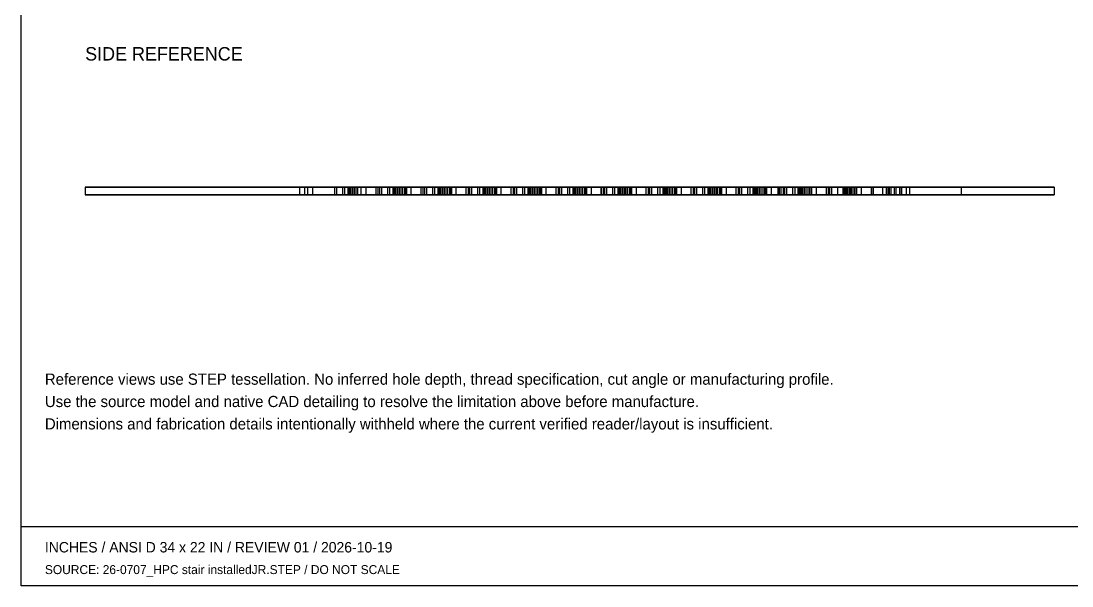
# Model space of a CAD drawing. Header units: inches. Extents: x 0.5 to 33.5, y 0.5 to 21.5.
# Drawn here: x 0.47 to 20.05, y 0.47 to 11 of the extents above; entities that cross this region are included whole.
import ezdxf

# ---------------------------------------------------------------- set-up
doc = ezdxf.new("R2010")
doc.units = ezdxf.units.IN
doc.header["$MEASUREMENT"] = 0

msp = doc.modelspace()

# ---------------------------------------------------------------- linework, layer by layer
at = {"layer": 'OUTLINE'}
for p, q in [((0.472, 0.472), (0.472, 21.528)), ((1.667, 7.904), (1.667, 7.762)), ((14.575, 7.904), (1.667, 7.904)), ((1.667, 7.904), (11.731, 7.904)), ((5.661, 7.904), (5.756, 7.904)), ((5.809, 7.904), (5.661, 7.904)), ((5.661, 7.904), (5.661, 7.762)), ((5.903, 7.904), (5.756, 7.904)), ((5.756, 7.904), (5.756, 7.762)), ((5.809, 7.904), (5.903, 7.904)), ((5.809, 7.904), (5.809, 7.762)), ((5.903, 7.904), (5.903, 7.762)), ((6.349, 7.904), (6.31, 7.904)), ((6.31, 7.904), (6.579, 7.904)), ((6.31, 7.904), (6.31, 7.762)), ((6.349, 7.904), (6.618, 7.904)), ((6.349, 7.904), (6.349, 7.762)), ((6.461, 7.904), (6.56, 7.904)), ((6.461, 7.904), (6.612, 7.904)), ((6.461, 7.904), (6.461, 7.762)), ((6.5, 7.904), (6.594, 7.904)), ((6.648, 7.904), (6.5, 7.904)), ((6.5, 7.904), (6.5, 7.762)), ((6.56, 7.904), (6.71, 7.904)), ((6.56, 7.904), (6.56, 7.762)), ((6.618, 7.904), (6.579, 7.904)), ((6.579, 7.904), (6.579, 7.762)), ((6.584, 7.904), (6.678, 7.904)), ((6.804, 7.904), (6.584, 7.904)), ((6.584, 7.904), (6.584, 7.762)), ((6.742, 7.904), (6.594, 7.904)), ((6.594, 7.904), (6.594, 7.762)), ((6.612, 7.904), (6.71, 7.904)), ((6.612, 7.904), (6.612, 7.762)), ((6.618, 7.904), (6.618, 7.762)), ((6.648, 7.904), (6.742, 7.904)), ((6.648, 7.904), (6.648, 7.762)), ((6.898, 7.904), (6.678, 7.904)), ((6.678, 7.904), (6.678, 7.762)), ((6.71, 7.904), (6.71, 7.762)), ((6.742, 7.904), (6.742, 7.762)), ((6.804, 7.904), (6.898, 7.904)), ((6.804, 7.904), (6.804, 7.762)), ((6.898, 7.904), (6.898, 7.762)), ((7.123, 7.904), (7.083, 7.904)), ((7.083, 7.904), (7.614, 7.904)), ((7.083, 7.904), (7.083, 7.762)), ((7.123, 7.904), (7.653, 7.904)), ((7.123, 7.904), (7.123, 7.762)), ((7.188, 7.904), (7.149, 7.904)), ((7.149, 7.904), (7.418, 7.904)), ((7.149, 7.904), (7.149, 7.762)), ((7.188, 7.904), (7.457, 7.904)), ((7.188, 7.904), (7.188, 7.762)), ((7.3, 7.904), (7.398, 7.904)), ((7.3, 7.904), (7.45, 7.904)), ((7.3, 7.904), (7.3, 7.762)), ((7.339, 7.904), (7.433, 7.904)), ((7.486, 7.904), (7.339, 7.904)), ((7.339, 7.904), (7.339, 7.762)), ((7.398, 7.904), (7.549, 7.904)), ((7.398, 7.904), (7.398, 7.762)), ((7.457, 7.904), (7.418, 7.904)), ((7.418, 7.904), (7.418, 7.762)), ((7.423, 7.904), (7.517, 7.904)), ((7.643, 7.904), (7.423, 7.904)), ((7.423, 7.904), (7.423, 7.762)), ((7.581, 7.904), (7.433, 7.904)), ((7.433, 7.904), (7.433, 7.762)), ((7.45, 7.904), (7.549, 7.904)), ((7.45, 7.904), (7.45, 7.762)), ((7.457, 7.904), (7.457, 7.762)), ((7.486, 7.904), (7.581, 7.904)), ((7.486, 7.904), (7.486, 7.762)), ((7.737, 7.904), (7.517, 7.904)), ((7.517, 7.904), (7.517, 7.762)), ((7.549, 7.904), (7.549, 7.762)), ((7.581, 7.904), (7.581, 7.762)), ((7.653, 7.904), (7.614, 7.904)), ((7.614, 7.904), (7.614, 7.762)), ((7.643, 7.904), (7.737, 7.904)), ((7.643, 7.904), (7.643, 7.762)), ((7.653, 7.904), (7.653, 7.762)), ((7.737, 7.904), (7.737, 7.762)), ((7.922, 7.904), (7.922, 7.762)), ((7.922, 7.904), (17.986, 7.904)), ((17.028, 7.904), (7.922, 7.904)), ((7.961, 7.904), (7.922, 7.904)), ((7.922, 7.904), (8.453, 7.904)), ((7.922, 7.904), (7.922, 7.762)), ((7.961, 7.904), (8.492, 7.904)), ((7.961, 7.904), (7.961, 7.762)), ((8.027, 7.904), (7.987, 7.904)), ((7.987, 7.904), (8.256, 7.904)), ((7.987, 7.904), (7.987, 7.762)), ((8.027, 7.904), (8.295, 7.904)), ((8.027, 7.904), (8.027, 7.762)), ((8.138, 7.904), (8.237, 7.904)), ((8.138, 7.904), (8.289, 7.904)), ((8.138, 7.904), (8.138, 7.762)), ((8.177, 7.904), (8.272, 7.904)), ((8.325, 7.904), (8.177, 7.904)), ((8.177, 7.904), (8.177, 7.762)), ((8.237, 7.904), (8.388, 7.904)), ((8.237, 7.904), (8.237, 7.762)), ((8.295, 7.904), (8.256, 7.904)), ((8.256, 7.904), (8.256, 7.762)), ((8.261, 7.904), (8.356, 7.904)), ((8.481, 7.904), (8.261, 7.904)), ((8.261, 7.904), (8.261, 7.762)), ((8.419, 7.904), (8.272, 7.904)), ((8.272, 7.904), (8.272, 7.762)), ((8.289, 7.904), (8.388, 7.904)), ((8.289, 7.904), (8.289, 7.762)), ((8.295, 7.904), (8.295, 7.762)), ((8.325, 7.904), (8.419, 7.904)), ((8.325, 7.904), (8.325, 7.762)), ((8.576, 7.904), (8.356, 7.904)), ((8.356, 7.904), (8.356, 7.762)), ((8.388, 7.904), (8.388, 7.762)), ((8.419, 7.904), (8.419, 7.762)), ((8.492, 7.904), (8.453, 7.904)), ((8.453, 7.904), (8.453, 7.762)), ((8.481, 7.904), (8.576, 7.904)), ((8.481, 7.904), (8.481, 7.762)), ((8.492, 7.904), (8.492, 7.762)), ((8.576, 7.904), (8.576, 7.762)), ((8.8, 7.904), (8.761, 7.904)), ((8.761, 7.904), (9.291, 7.904)), ((8.761, 7.904), (8.761, 7.762)), ((8.8, 7.904), (9.33, 7.904)), ((8.8, 7.904), (8.8, 7.762)), ((8.865, 7.904), (8.826, 7.904)), ((8.826, 7.904), (9.095, 7.904)), ((8.826, 7.904), (8.826, 7.762)), ((8.865, 7.904), (9.134, 7.904)), ((8.865, 7.904), (8.865, 7.762)), ((8.977, 7.904), (9.076, 7.904)), ((8.977, 7.904), (9.128, 7.904)), ((8.977, 7.904), (8.977, 7.762)), ((9.016, 7.904), (9.11, 7.904)), ((9.164, 7.904), (9.016, 7.904)), ((9.016, 7.904), (9.016, 7.762)), ((9.076, 7.904), (9.226, 7.904)), ((9.076, 7.904), (9.076, 7.762)), ((9.134, 7.904), (9.095, 7.904)), ((9.095, 7.904), (9.095, 7.762)), ((9.1, 7.904), (9.194, 7.904)), ((9.32, 7.904), (9.1, 7.904)), ((9.1, 7.904), (9.1, 7.762)), ((9.258, 7.904), (9.11, 7.904)), ((9.11, 7.904), (9.11, 7.762)), ((9.128, 7.904), (9.226, 7.904)), ((9.128, 7.904), (9.128, 7.762)), ((9.134, 7.904), (9.134, 7.762)), ((9.164, 7.904), (9.258, 7.904)), ((9.164, 7.904), (9.164, 7.762)), ((9.414, 7.904), (9.194, 7.904)), ((9.194, 7.904), (9.194, 7.762)), ((9.226, 7.904), (9.226, 7.762)), ((9.258, 7.904), (9.258, 7.762)), ((9.33, 7.904), (9.291, 7.904)), ((9.291, 7.904), (9.291, 7.762)), ((9.32, 7.904), (9.414, 7.904)), ((9.32, 7.904), (9.32, 7.762)), ((9.33, 7.904), (9.33, 7.762)), ((9.414, 7.904), (9.414, 7.762)), ((9.639, 7.904), (9.599, 7.904)), ((9.599, 7.904), (10.13, 7.904)), ((9.599, 7.904), (9.599, 7.762)), ((9.639, 7.904), (10.169, 7.904)), ((9.639, 7.904), (9.639, 7.762)), ((9.704, 7.904), (9.665, 7.904)), ((9.665, 7.904), (9.934, 7.904)), ((9.665, 7.904), (9.665, 7.762)), ((9.704, 7.904), (9.973, 7.904)), ((9.704, 7.904), (9.704, 7.762)), ((9.816, 7.904), (9.914, 7.904)), ((9.816, 7.904), (9.966, 7.904)), ((9.816, 7.904), (9.816, 7.762)), ((9.855, 7.904), (9.949, 7.904)), ((10.002, 7.904), (9.855, 7.904)), ((9.855, 7.904), (9.855, 7.762)), ((9.914, 7.904), (10.065, 7.904)), ((9.914, 7.904), (9.914, 7.762)), ((9.973, 7.904), (9.934, 7.904)), ((9.934, 7.904), (9.934, 7.762)), ((9.939, 7.904), (10.033, 7.904)), ((10.159, 7.904), (9.939, 7.904)), ((9.939, 7.904), (9.939, 7.762)), ((10.097, 7.904), (9.949, 7.904)), ((9.949, 7.904), (9.949, 7.762)), ((9.966, 7.904), (10.065, 7.904)), ((9.966, 7.904), (9.966, 7.762)), ((9.973, 7.904), (9.973, 7.762)), ((10.002, 7.904), (10.097, 7.904)), ((10.002, 7.904), (10.002, 7.762)), ((10.253, 7.904), (10.033, 7.904)), ((10.033, 7.904), (10.033, 7.762)), ((10.065, 7.904), (10.065, 7.762)), ((10.097, 7.904), (10.097, 7.762)), ((11.284, 7.904), (10.126, 7.904)), ((10.126, 7.904), (13.441, 7.904)), ((10.126, 7.904), (10.126, 7.762)), ((10.169, 7.904), (10.13, 7.904)), ((10.13, 7.904), (10.13, 7.762)), ((10.159, 7.904), (10.253, 7.904)), ((10.159, 7.904), (10.159, 7.762)), ((10.169, 7.904), (10.169, 7.762)), ((10.253, 7.904), (10.253, 7.762)), ((10.477, 7.904), (10.438, 7.904)), ((10.438, 7.904), (10.969, 7.904)), ((10.438, 7.904), (10.438, 7.762)), ((10.477, 7.904), (11.008, 7.904)), ((10.477, 7.904), (10.477, 7.762)), ((10.543, 7.904), (10.504, 7.904)), ((10.504, 7.904), (10.772, 7.904)), ((10.504, 7.904), (10.504, 7.762)), ((10.543, 7.904), (10.811, 7.904)), ((10.543, 7.904), (10.543, 7.762)), ((10.654, 7.904), (10.753, 7.904)), ((10.654, 7.904), (10.805, 7.904)), ((10.654, 7.904), (10.654, 7.762)), ((10.693, 7.904), (10.788, 7.904)), ((10.841, 7.904), (10.693, 7.904)), ((10.693, 7.904), (10.693, 7.762)), ((10.753, 7.904), (10.904, 7.904)), ((10.753, 7.904), (10.753, 7.762)), ((10.761, 7.904), (11.284, 7.904)), ((10.761, 7.904), (10.761, 7.762)), ((11.731, 7.904), (10.761, 7.904)), ((10.811, 7.904), (10.772, 7.904)), ((10.772, 7.904), (10.772, 7.762)), ((10.777, 7.904), (10.872, 7.904)), ((10.997, 7.904), (10.777, 7.904)), ((10.777, 7.904), (10.777, 7.762)), ((10.935, 7.904), (10.788, 7.904)), ((10.788, 7.904), (10.788, 7.762)), ((10.805, 7.904), (10.904, 7.904)), ((10.805, 7.904), (10.805, 7.762)), ((10.811, 7.904), (10.811, 7.762)), ((10.841, 7.904), (10.935, 7.904)), ((10.841, 7.904), (10.841, 7.762)), ((11.092, 7.904), (10.872, 7.904)), ((10.872, 7.904), (10.872, 7.762)), ((10.904, 7.904), (10.904, 7.762)), ((10.935, 7.904), (10.935, 7.762)), ((11.008, 7.904), (10.969, 7.904)), ((10.969, 7.904), (10.969, 7.762)), ((10.997, 7.904), (11.092, 7.904)), ((10.997, 7.904), (10.997, 7.762)), ((11.008, 7.904), (11.008, 7.762)), ((11.092, 7.904), (11.092, 7.762)), ((11.316, 7.904), (11.277, 7.904)), ((11.277, 7.904), (11.807, 7.904)), ((11.277, 7.904), (11.277, 7.762)), ((11.284, 7.904), (11.284, 7.762)), ((11.316, 7.904), (11.846, 7.904)), ((11.316, 7.904), (11.316, 7.762)), ((11.381, 7.904), (11.342, 7.904)), ((11.342, 7.904), (11.611, 7.904)), ((11.342, 7.904), (11.342, 7.762)), ((11.381, 7.904), (11.65, 7.904)), ((11.381, 7.904), (11.381, 7.762)), ((11.493, 7.904), (11.592, 7.904)), ((11.493, 7.904), (11.644, 7.904)), ((11.493, 7.904), (11.493, 7.762)), ((11.532, 7.904), (11.626, 7.904)), ((11.68, 7.904), (11.532, 7.904)), ((11.532, 7.904), (11.532, 7.762)), ((11.592, 7.904), (11.742, 7.904)), ((11.592, 7.904), (11.592, 7.762)), ((11.65, 7.904), (11.611, 7.904)), ((11.611, 7.904), (11.611, 7.762)), ((11.616, 7.904), (11.71, 7.904)), ((11.836, 7.904), (11.616, 7.904)), ((11.616, 7.904), (11.616, 7.762)), ((11.774, 7.904), (11.626, 7.904)), ((11.626, 7.904), (11.626, 7.762)), ((11.644, 7.904), (11.742, 7.904)), ((11.644, 7.904), (11.644, 7.762)), ((11.65, 7.904), (11.65, 7.762)), ((11.68, 7.904), (11.774, 7.904)), ((11.68, 7.904), (11.68, 7.762)), ((11.93, 7.904), (11.71, 7.904)), ((11.71, 7.904), (11.71, 7.762)), ((11.731, 7.904), (11.731, 7.762)), ((11.742, 7.904), (11.742, 7.762)), ((11.774, 7.904), (11.774, 7.762)), ((11.846, 7.904), (11.807, 7.904)), ((11.807, 7.904), (11.807, 7.762)), ((11.836, 7.904), (11.93, 7.904)), ((11.836, 7.904), (11.836, 7.762)), ((11.846, 7.904), (11.846, 7.762)), ((11.93, 7.904), (11.93, 7.762)), ((12.155, 7.904), (12.115, 7.904)), ((12.115, 7.904), (12.646, 7.904)), ((12.115, 7.904), (12.115, 7.762)), ((12.155, 7.904), (12.685, 7.904)), ((12.155, 7.904), (12.155, 7.762)), ((12.22, 7.904), (12.181, 7.904)), ((12.181, 7.904), (12.45, 7.904)), ((12.181, 7.904), (12.181, 7.762)), ((12.22, 7.904), (12.489, 7.904)), ((12.22, 7.904), (12.22, 7.762)), ((12.332, 7.904), (12.43, 7.904)), ((12.332, 7.904), (12.483, 7.904)), ((12.332, 7.904), (12.332, 7.762)), ((12.371, 7.904), (12.465, 7.904)), ((12.518, 7.904), (12.371, 7.904)), ((12.371, 7.904), (12.371, 7.762)), ((12.43, 7.904), (12.581, 7.904)), ((12.43, 7.904), (12.43, 7.762)), ((12.489, 7.904), (12.45, 7.904)), ((12.45, 7.904), (12.45, 7.762)), ((12.455, 7.904), (12.549, 7.904)), ((12.675, 7.904), (12.455, 7.904)), ((12.455, 7.904), (12.455, 7.762)), ((12.613, 7.904), (12.465, 7.904)), ((12.465, 7.904), (12.465, 7.762)), ((12.483, 7.904), (12.581, 7.904)), ((12.483, 7.904), (12.483, 7.762)), ((12.489, 7.904), (12.489, 7.762)), ((12.518, 7.904), (12.613, 7.904)), ((12.518, 7.904), (12.518, 7.762)), ((12.769, 7.904), (12.549, 7.904)), ((12.549, 7.904), (12.549, 7.762)), ((12.581, 7.904), (12.581, 7.762)), ((12.613, 7.904), (12.613, 7.762)), ((12.685, 7.904), (12.646, 7.904)), ((12.646, 7.904), (12.646, 7.762)), ((12.675, 7.904), (12.769, 7.904)), ((12.675, 7.904), (12.675, 7.762)), ((12.685, 7.904), (12.685, 7.762)), ((12.769, 7.904), (12.769, 7.762)), ((12.993, 7.904), (12.954, 7.904)), ((12.954, 7.904), (13.485, 7.904)), ((12.954, 7.904), (12.954, 7.762)), ((12.993, 7.904), (13.524, 7.904)), ((12.993, 7.904), (12.993, 7.762)), ((13.059, 7.904), (13.02, 7.904)), ((13.02, 7.904), (13.288, 7.904)), ((13.02, 7.904), (13.02, 7.762)), ((13.059, 7.904), (13.327, 7.904)), ((13.059, 7.904), (13.059, 7.762)), ((13.17, 7.904), (13.269, 7.904)), ((13.17, 7.904), (13.321, 7.904)), ((13.17, 7.904), (13.17, 7.762)), ((13.209, 7.904), (13.304, 7.904)), ((13.357, 7.904), (13.209, 7.904)), ((13.209, 7.904), (13.209, 7.762)), ((13.269, 7.904), (13.42, 7.904)), ((13.269, 7.904), (13.269, 7.762)), ((13.327, 7.904), (13.288, 7.904)), ((13.288, 7.904), (13.288, 7.762)), ((13.293, 7.904), (13.388, 7.904)), ((13.513, 7.904), (13.293, 7.904)), ((13.293, 7.904), (13.293, 7.762)), ((13.451, 7.904), (13.304, 7.904)), ((13.304, 7.904), (13.304, 7.762)), ((13.321, 7.904), (13.42, 7.904)), ((13.321, 7.904), (13.321, 7.762)), ((13.327, 7.904), (13.327, 7.762)), ((13.357, 7.904), (13.451, 7.904)), ((13.357, 7.904), (13.357, 7.762)), ((13.608, 7.904), (13.388, 7.904)), ((13.388, 7.904), (13.388, 7.762)), ((13.42, 7.904), (13.42, 7.762)), ((14.599, 7.904), (13.441, 7.904)), ((13.441, 7.904), (13.441, 7.762)), ((13.451, 7.904), (13.451, 7.762)), ((13.524, 7.904), (13.485, 7.904)), ((13.485, 7.904), (13.485, 7.762)), ((13.513, 7.904), (13.608, 7.904)), ((13.513, 7.904), (13.513, 7.762)), ((13.524, 7.904), (13.524, 7.762)), ((13.608, 7.904), (13.608, 7.762)), ((13.832, 7.904), (13.793, 7.904)), ((13.793, 7.904), (14.323, 7.904)), ((13.793, 7.904), (13.793, 7.762)), ((13.832, 7.904), (14.362, 7.904)), ((13.832, 7.904), (13.832, 7.762)), ((13.897, 7.904), (13.858, 7.904)), ((13.858, 7.904), (14.127, 7.904)), ((13.858, 7.904), (13.858, 7.762)), ((13.897, 7.904), (14.166, 7.904)), ((13.897, 7.904), (13.897, 7.762)), ((14.009, 7.904), (14.108, 7.904)), ((14.009, 7.904), (14.16, 7.904)), ((14.009, 7.904), (14.009, 7.762)), ((14.048, 7.904), (14.142, 7.904)), ((14.196, 7.904), (14.048, 7.904)), ((14.048, 7.904), (14.048, 7.762)), ((14.108, 7.904), (14.258, 7.904)), ((14.108, 7.904), (14.108, 7.762)), ((14.166, 7.904), (14.127, 7.904)), ((14.127, 7.904), (14.127, 7.762)), ((14.132, 7.904), (14.226, 7.904)), ((14.352, 7.904), (14.132, 7.904)), ((14.132, 7.904), (14.132, 7.762)), ((14.29, 7.904), (14.142, 7.904)), ((14.142, 7.904), (14.142, 7.762)), ((14.16, 7.904), (14.258, 7.904)), ((14.16, 7.904), (14.16, 7.762)), ((14.166, 7.904), (14.166, 7.762)), ((14.196, 7.904), (14.29, 7.904)), ((14.196, 7.904), (14.196, 7.762)), ((14.446, 7.904), (14.226, 7.904)), ((14.226, 7.904), (14.226, 7.762)), ((14.258, 7.904), (14.258, 7.762)), ((14.29, 7.904), (14.29, 7.762)), ((14.362, 7.904), (14.323, 7.904)), ((14.323, 7.904), (14.323, 7.762)), ((14.352, 7.904), (14.446, 7.904)), ((14.352, 7.904), (14.352, 7.762)), ((14.362, 7.904), (14.362, 7.762)), ((14.446, 7.904), (14.446, 7.762)), ((14.575, 7.904), (14.575, 7.762)), ((14.575, 7.904), (19.722, 7.904)), ((14.599, 7.904), (15.817, 7.904)), ((14.599, 7.904), (14.599, 7.762)), ((14.671, 7.904), (14.631, 7.904)), ((14.631, 7.904), (15.162, 7.904)), ((14.631, 7.904), (14.631, 7.762)), ((14.671, 7.904), (15.201, 7.904)), ((14.671, 7.904), (14.671, 7.762)), ((14.736, 7.904), (14.697, 7.904)), ((14.697, 7.904), (14.966, 7.904)), ((14.697, 7.904), (14.697, 7.762)), ((14.736, 7.904), (15.005, 7.904)), ((14.736, 7.904), (14.736, 7.762)), ((14.848, 7.904), (14.946, 7.904)), ((14.848, 7.904), (14.999, 7.904)), ((14.848, 7.904), (14.848, 7.762)), ((14.887, 7.904), (14.981, 7.904)), ((15.034, 7.904), (14.887, 7.904)), ((14.887, 7.904), (14.887, 7.762)), ((14.946, 7.904), (15.097, 7.904)), ((14.946, 7.904), (14.946, 7.762)), ((15.005, 7.904), (14.966, 7.904)), ((14.966, 7.904), (14.966, 7.762)), ((14.971, 7.904), (15.065, 7.904)), ((15.191, 7.904), (14.971, 7.904)), ((14.971, 7.904), (14.971, 7.762)), ((15.129, 7.904), (14.981, 7.904)), ((14.981, 7.904), (14.981, 7.762)), ((14.999, 7.904), (15.097, 7.904)), ((14.999, 7.904), (14.999, 7.762)), ((15.005, 7.904), (15.005, 7.762)), ((15.034, 7.904), (15.129, 7.904)), ((15.034, 7.904), (15.034, 7.762)), ((15.285, 7.904), (15.065, 7.904)), ((15.065, 7.904), (15.065, 7.762)), ((15.097, 7.904), (15.097, 7.762)), ((15.129, 7.904), (15.129, 7.762)), ((15.201, 7.904), (15.162, 7.904)), ((15.162, 7.904), (15.162, 7.762)), ((15.191, 7.904), (15.285, 7.904)), ((15.191, 7.904), (15.191, 7.762)), ((15.201, 7.904), (15.201, 7.762)), ((15.285, 7.904), (15.285, 7.762)), ((15.509, 7.904), (15.47, 7.904)), ((15.47, 7.904), (16.001, 7.904)), ((15.47, 7.904), (15.47, 7.762)), ((15.509, 7.904), (16.04, 7.904)), ((15.509, 7.904), (15.509, 7.762)), ((15.575, 7.904), (15.536, 7.904)), ((15.536, 7.904), (15.804, 7.904)), ((15.536, 7.904), (15.536, 7.762)), ((15.575, 7.904), (15.843, 7.904)), ((15.575, 7.904), (15.575, 7.762)), ((15.686, 7.904), (15.785, 7.904)), ((15.686, 7.904), (15.837, 7.904)), ((15.686, 7.904), (15.686, 7.762)), ((15.785, 7.904), (15.936, 7.904)), ((15.785, 7.904), (15.785, 7.762)), ((15.843, 7.904), (15.804, 7.904)), ((15.804, 7.904), (15.804, 7.762)), ((15.809, 7.904), (15.904, 7.904)), ((16.029, 7.904), (15.809, 7.904)), ((15.809, 7.904), (15.809, 7.762)), ((15.817, 7.904), (15.817, 7.762)), ((15.873, 7.904), (15.817, 7.904)), ((15.837, 7.904), (15.936, 7.904)), ((15.837, 7.904), (15.837, 7.762)), ((15.843, 7.904), (15.843, 7.762)), ((15.873, 7.904), (15.967, 7.904)), ((15.873, 7.904), (15.873, 7.762)), ((16.124, 7.904), (15.904, 7.904)), ((15.904, 7.904), (15.904, 7.762)), ((15.911, 7.904), (16.344, 7.904)), ((15.911, 7.904), (15.911, 7.762)), ((15.967, 7.904), (15.911, 7.904)), ((15.936, 7.904), (15.936, 7.762)), ((15.967, 7.904), (15.967, 7.762)), ((16.04, 7.904), (16.001, 7.904)), ((16.001, 7.904), (16.001, 7.762)), ((16.029, 7.904), (16.124, 7.904)), ((16.029, 7.904), (16.029, 7.762)), ((16.04, 7.904), (16.04, 7.762)), ((16.124, 7.904), (16.124, 7.762)), ((16.348, 7.904), (16.309, 7.904)), ((16.309, 7.904), (16.839, 7.904)), ((16.309, 7.904), (16.309, 7.762)), ((16.344, 7.904), (16.344, 7.762)), ((17.986, 7.904), (16.344, 7.904)), ((16.348, 7.904), (16.878, 7.904)), ((16.348, 7.904), (16.348, 7.762)), ((16.525, 7.904), (16.624, 7.904)), ((16.525, 7.904), (16.676, 7.904)), ((16.525, 7.904), (16.525, 7.762)), ((16.592, 7.904), (17.028, 7.904)), ((19.722, 7.904), (16.592, 7.904)), ((16.592, 7.904), (16.592, 7.762)), ((16.624, 7.904), (16.774, 7.904)), ((16.624, 7.904), (16.624, 7.762)), ((16.648, 7.904), (16.742, 7.904)), ((16.868, 7.904), (16.648, 7.904)), ((16.648, 7.904), (16.648, 7.762)), ((16.676, 7.904), (16.774, 7.904)), ((16.676, 7.904), (16.676, 7.762)), ((16.962, 7.904), (16.742, 7.904)), ((16.742, 7.904), (16.742, 7.762)), ((16.774, 7.904), (16.774, 7.762)), ((16.878, 7.904), (16.839, 7.904)), ((16.839, 7.904), (16.839, 7.762)), ((16.868, 7.904), (16.962, 7.904)), ((16.868, 7.904), (16.868, 7.762)), ((16.878, 7.904), (16.878, 7.762)), ((16.962, 7.904), (16.962, 7.762)), ((17.028, 7.904), (17.028, 7.762)), ((17.986, 7.904), (17.986, 7.762)), ((19.722, 7.904), (19.722, 7.762)), ((14.575, 7.762), (1.667, 7.762)), ((1.667, 7.762), (11.731, 7.762)), ((5.661, 7.762), (5.756, 7.762)), ((5.809, 7.762), (5.661, 7.762)), ((5.903, 7.762), (5.756, 7.762)), ((5.809, 7.762), (5.903, 7.762)), ((6.349, 7.762), (6.31, 7.762)), ((6.31, 7.762), (6.579, 7.762)), ((6.349, 7.762), (6.618, 7.762)), ((6.461, 7.762), (6.56, 7.762)), ((6.461, 7.762), (6.612, 7.762)), ((6.5, 7.762), (6.594, 7.762)), ((6.648, 7.762), (6.5, 7.762)), ((6.56, 7.762), (6.71, 7.762)), ((6.618, 7.762), (6.579, 7.762)), ((6.584, 7.762), (6.678, 7.762)), ((6.804, 7.762), (6.584, 7.762)), ((6.742, 7.762), (6.594, 7.762)), ((6.612, 7.762), (6.71, 7.762)), ((6.648, 7.762), (6.742, 7.762)), ((6.898, 7.762), (6.678, 7.762)), ((6.804, 7.762), (6.898, 7.762)), ((7.123, 7.762), (7.083, 7.762)), ((7.083, 7.762), (7.614, 7.762)), ((7.123, 7.762), (7.653, 7.762)), ((7.188, 7.762), (7.149, 7.762)), ((7.149, 7.762), (7.418, 7.762)), ((7.188, 7.762), (7.457, 7.762)), ((7.3, 7.762), (7.398, 7.762)), ((7.3, 7.762), (7.45, 7.762)), ((7.339, 7.762), (7.433, 7.762)), ((7.486, 7.762), (7.339, 7.762)), ((7.398, 7.762), (7.549, 7.762)), ((7.457, 7.762), (7.418, 7.762)), ((7.423, 7.762), (7.517, 7.762)), ((7.643, 7.762), (7.423, 7.762)), ((7.581, 7.762), (7.433, 7.762)), ((7.45, 7.762), (7.549, 7.762)), ((7.486, 7.762), (7.581, 7.762)), ((7.737, 7.762), (7.517, 7.762)), ((7.653, 7.762), (7.614, 7.762)), ((7.643, 7.762), (7.737, 7.762)), ((7.922, 7.762), (17.986, 7.762)), ((17.028, 7.762), (7.922, 7.762)), ((7.961, 7.762), (7.922, 7.762)), ((7.922, 7.762), (8.453, 7.762)), ((7.961, 7.762), (8.492, 7.762)), ((8.027, 7.762), (7.987, 7.762)), ((7.987, 7.762), (8.256, 7.762)), ((8.027, 7.762), (8.295, 7.762)), ((8.138, 7.762), (8.237, 7.762)), ((8.138, 7.762), (8.289, 7.762)), ((8.177, 7.762), (8.272, 7.762)), ((8.325, 7.762), (8.177, 7.762)), ((8.237, 7.762), (8.388, 7.762)), ((8.295, 7.762), (8.256, 7.762)), ((8.261, 7.762), (8.356, 7.762)), ((8.481, 7.762), (8.261, 7.762)), ((8.419, 7.762), (8.272, 7.762)), ((8.289, 7.762), (8.388, 7.762)), ((8.325, 7.762), (8.419, 7.762)), ((8.576, 7.762), (8.356, 7.762)), ((8.492, 7.762), (8.453, 7.762)), ((8.481, 7.762), (8.576, 7.762)), ((8.8, 7.762), (8.761, 7.762)), ((8.761, 7.762), (9.291, 7.762)), ((8.8, 7.762), (9.33, 7.762)), ((8.865, 7.762), (8.826, 7.762)), ((8.826, 7.762), (9.095, 7.762)), ((8.865, 7.762), (9.134, 7.762)), ((8.977, 7.762), (9.076, 7.762)), ((8.977, 7.762), (9.128, 7.762)), ((9.016, 7.762), (9.11, 7.762)), ((9.164, 7.762), (9.016, 7.762)), ((9.076, 7.762), (9.226, 7.762)), ((9.134, 7.762), (9.095, 7.762)), ((9.1, 7.762), (9.194, 7.762)), ((9.32, 7.762), (9.1, 7.762)), ((9.258, 7.762), (9.11, 7.762)), ((9.128, 7.762), (9.226, 7.762)), ((9.164, 7.762), (9.258, 7.762)), ((9.414, 7.762), (9.194, 7.762)), ((9.33, 7.762), (9.291, 7.762)), ((9.32, 7.762), (9.414, 7.762)), ((9.639, 7.762), (9.599, 7.762)), ((9.599, 7.762), (10.13, 7.762)), ((9.639, 7.762), (10.169, 7.762)), ((9.704, 7.762), (9.665, 7.762)), ((9.665, 7.762), (9.934, 7.762)), ((9.704, 7.762), (9.973, 7.762)), ((9.816, 7.762), (9.914, 7.762)), ((9.816, 7.762), (9.966, 7.762)), ((9.855, 7.762), (9.949, 7.762)), ((10.002, 7.762), (9.855, 7.762)), ((9.914, 7.762), (10.065, 7.762)), ((9.973, 7.762), (9.934, 7.762)), ((9.939, 7.762), (10.033, 7.762)), ((10.159, 7.762), (9.939, 7.762)), ((10.097, 7.762), (9.949, 7.762)), ((9.966, 7.762), (10.065, 7.762)), ((10.002, 7.762), (10.097, 7.762)), ((10.253, 7.762), (10.033, 7.762)), ((10.126, 7.762), (13.441, 7.762)), ((11.284, 7.762), (10.126, 7.762)), ((10.169, 7.762), (10.13, 7.762)), ((10.159, 7.762), (10.253, 7.762)), ((10.477, 7.762), (10.438, 7.762)), ((10.438, 7.762), (10.969, 7.762)), ((10.477, 7.762), (11.008, 7.762)), ((10.543, 7.762), (10.504, 7.762)), ((10.504, 7.762), (10.772, 7.762)), ((10.543, 7.762), (10.811, 7.762)), ((10.654, 7.762), (10.753, 7.762)), ((10.654, 7.762), (10.805, 7.762)), ((10.693, 7.762), (10.788, 7.762)), ((10.841, 7.762), (10.693, 7.762)), ((10.753, 7.762), (10.904, 7.762)), ((10.761, 7.762), (11.284, 7.762)), ((11.731, 7.762), (10.761, 7.762)), ((10.811, 7.762), (10.772, 7.762)), ((10.777, 7.762), (10.872, 7.762)), ((10.997, 7.762), (10.777, 7.762)), ((10.935, 7.762), (10.788, 7.762)), ((10.805, 7.762), (10.904, 7.762)), ((10.841, 7.762), (10.935, 7.762)), ((11.092, 7.762), (10.872, 7.762)), ((11.008, 7.762), (10.969, 7.762)), ((10.997, 7.762), (11.092, 7.762)), ((11.316, 7.762), (11.277, 7.762)), ((11.277, 7.762), (11.807, 7.762)), ((11.316, 7.762), (11.846, 7.762)), ((11.381, 7.762), (11.342, 7.762)), ((11.342, 7.762), (11.611, 7.762)), ((11.381, 7.762), (11.65, 7.762)), ((11.493, 7.762), (11.592, 7.762)), ((11.493, 7.762), (11.644, 7.762)), ((11.532, 7.762), (11.626, 7.762)), ((11.68, 7.762), (11.532, 7.762)), ((11.592, 7.762), (11.742, 7.762)), ((11.65, 7.762), (11.611, 7.762)), ((11.616, 7.762), (11.71, 7.762)), ((11.836, 7.762), (11.616, 7.762)), ((11.774, 7.762), (11.626, 7.762)), ((11.644, 7.762), (11.742, 7.762)), ((11.68, 7.762), (11.774, 7.762)), ((11.93, 7.762), (11.71, 7.762)), ((11.846, 7.762), (11.807, 7.762)), ((11.836, 7.762), (11.93, 7.762)), ((12.155, 7.762), (12.115, 7.762)), ((12.115, 7.762), (12.646, 7.762)), ((12.155, 7.762), (12.685, 7.762)), ((12.22, 7.762), (12.181, 7.762)), ((12.181, 7.762), (12.45, 7.762)), ((12.22, 7.762), (12.489, 7.762)), ((12.332, 7.762), (12.43, 7.762)), ((12.332, 7.762), (12.483, 7.762)), ((12.371, 7.762), (12.465, 7.762)), ((12.518, 7.762), (12.371, 7.762)), ((12.43, 7.762), (12.581, 7.762)), ((12.489, 7.762), (12.45, 7.762)), ((12.455, 7.762), (12.549, 7.762)), ((12.675, 7.762), (12.455, 7.762)), ((12.613, 7.762), (12.465, 7.762)), ((12.483, 7.762), (12.581, 7.762)), ((12.518, 7.762), (12.613, 7.762)), ((12.769, 7.762), (12.549, 7.762)), ((12.685, 7.762), (12.646, 7.762)), ((12.675, 7.762), (12.769, 7.762)), ((12.993, 7.762), (12.954, 7.762)), ((12.954, 7.762), (13.485, 7.762)), ((12.993, 7.762), (13.524, 7.762)), ((13.059, 7.762), (13.02, 7.762)), ((13.02, 7.762), (13.288, 7.762)), ((13.059, 7.762), (13.327, 7.762)), ((13.17, 7.762), (13.269, 7.762)), ((13.17, 7.762), (13.321, 7.762)), ((13.209, 7.762), (13.304, 7.762)), ((13.357, 7.762), (13.209, 7.762)), ((13.269, 7.762), (13.42, 7.762)), ((13.327, 7.762), (13.288, 7.762)), ((13.293, 7.762), (13.388, 7.762)), ((13.513, 7.762), (13.293, 7.762)), ((13.451, 7.762), (13.304, 7.762)), ((13.321, 7.762), (13.42, 7.762)), ((13.357, 7.762), (13.451, 7.762)), ((13.608, 7.762), (13.388, 7.762)), ((14.599, 7.762), (13.441, 7.762)), ((13.524, 7.762), (13.485, 7.762)), ((13.513, 7.762), (13.608, 7.762)), ((13.832, 7.762), (13.793, 7.762)), ((13.793, 7.762), (14.323, 7.762)), ((13.832, 7.762), (14.362, 7.762)), ((13.897, 7.762), (13.858, 7.762)), ((13.858, 7.762), (14.127, 7.762)), ((13.897, 7.762), (14.166, 7.762)), ((14.009, 7.762), (14.108, 7.762)), ((14.009, 7.762), (14.16, 7.762)), ((14.048, 7.762), (14.142, 7.762)), ((14.196, 7.762), (14.048, 7.762)), ((14.108, 7.762), (14.258, 7.762)), ((14.166, 7.762), (14.127, 7.762)), ((14.132, 7.762), (14.226, 7.762)), ((14.352, 7.762), (14.132, 7.762)), ((14.29, 7.762), (14.142, 7.762)), ((14.16, 7.762), (14.258, 7.762)), ((14.196, 7.762), (14.29, 7.762)), ((14.446, 7.762), (14.226, 7.762)), ((14.362, 7.762), (14.323, 7.762)), ((14.352, 7.762), (14.446, 7.762)), ((14.575, 7.762), (19.722, 7.762)), ((14.599, 7.762), (15.817, 7.762)), ((14.671, 7.762), (14.631, 7.762)), ((14.631, 7.762), (15.162, 7.762)), ((14.671, 7.762), (15.201, 7.762)), ((14.736, 7.762), (14.697, 7.762)), ((14.697, 7.762), (14.966, 7.762)), ((14.736, 7.762), (15.005, 7.762)), ((14.848, 7.762), (14.946, 7.762)), ((14.848, 7.762), (14.999, 7.762)), ((14.887, 7.762), (14.981, 7.762)), ((15.034, 7.762), (14.887, 7.762)), ((14.946, 7.762), (15.097, 7.762)), ((15.005, 7.762), (14.966, 7.762)), ((14.971, 7.762), (15.065, 7.762)), ((15.191, 7.762), (14.971, 7.762)), ((15.129, 7.762), (14.981, 7.762)), ((14.999, 7.762), (15.097, 7.762)), ((15.034, 7.762), (15.129, 7.762)), ((15.285, 7.762), (15.065, 7.762)), ((15.201, 7.762), (15.162, 7.762)), ((15.191, 7.762), (15.285, 7.762)), ((15.509, 7.762), (15.47, 7.762)), ((15.47, 7.762), (16.001, 7.762)), ((15.509, 7.762), (16.04, 7.762)), ((15.575, 7.762), (15.536, 7.762)), ((15.536, 7.762), (15.804, 7.762)), ((15.575, 7.762), (15.843, 7.762)), ((15.686, 7.762), (15.785, 7.762)), ((15.686, 7.762), (15.837, 7.762)), ((15.785, 7.762), (15.936, 7.762)), ((15.843, 7.762), (15.804, 7.762)), ((15.809, 7.762), (15.904, 7.762)), ((16.029, 7.762), (15.809, 7.762)), ((15.873, 7.762), (15.817, 7.762)), ((15.837, 7.762), (15.936, 7.762)), ((15.873, 7.762), (15.967, 7.762)), ((16.124, 7.762), (15.904, 7.762)), ((15.911, 7.762), (16.344, 7.762)), ((15.967, 7.762), (15.911, 7.762)), ((16.04, 7.762), (16.001, 7.762)), ((16.029, 7.762), (16.124, 7.762)), ((16.348, 7.762), (16.309, 7.762)), ((16.309, 7.762), (16.839, 7.762)), ((17.986, 7.762), (16.344, 7.762)), ((16.348, 7.762), (16.878, 7.762)), ((16.525, 7.762), (16.624, 7.762)), ((16.525, 7.762), (16.676, 7.762)), ((16.592, 7.762), (17.028, 7.762)), ((19.722, 7.762), (16.592, 7.762)), ((16.624, 7.762), (16.774, 7.762)), ((16.648, 7.762), (16.742, 7.762)), ((16.868, 7.762), (16.648, 7.762)), ((16.676, 7.762), (16.774, 7.762)), ((16.962, 7.762), (16.742, 7.762)), ((16.878, 7.762), (16.839, 7.762)), ((16.868, 7.762), (16.962, 7.762)), ((0.472, 1.583), (33.528, 1.583)), ((33.528, 0.472), (0.472, 0.472))]:
    msp.add_line(p, q, dxfattribs=at)

# ---------------------------------------------------------------- texts
at = {"layer": 'ANNOTATION'}
for s, height, p in [('SIDE REFERENCE', 0.25, (1.667, 10.264)), ('Reference views use STEP tessellation. No inferred hole depth, thread specification, cut angle or manufacturing profile.', 0.208333, (0.917, 4.222)), ('Use the source model and native CAD detailing to resolve the limitation above before manufacture.', 0.20833, (0.917, 3.806)), ('Dimensions and fabrication details intentionally withheld where the current verified reader/layout is insufficient.', 0.208333, (0.917, 3.389)), ('INCHES / ANSI D 34 x 22 IN / REVIEW 01 / 2026-10-19', 0.19444, (0.917, 1.097)), ('SOURCE: 26-0707_HPC stair installedJR.STEP / DO NOT SCALE', 0.16667, (0.917, 0.694))]:
    msp.add_text(s, height=height, dxfattribs=at).set_placement(p)

doc.saveas('drawing.dxf')
